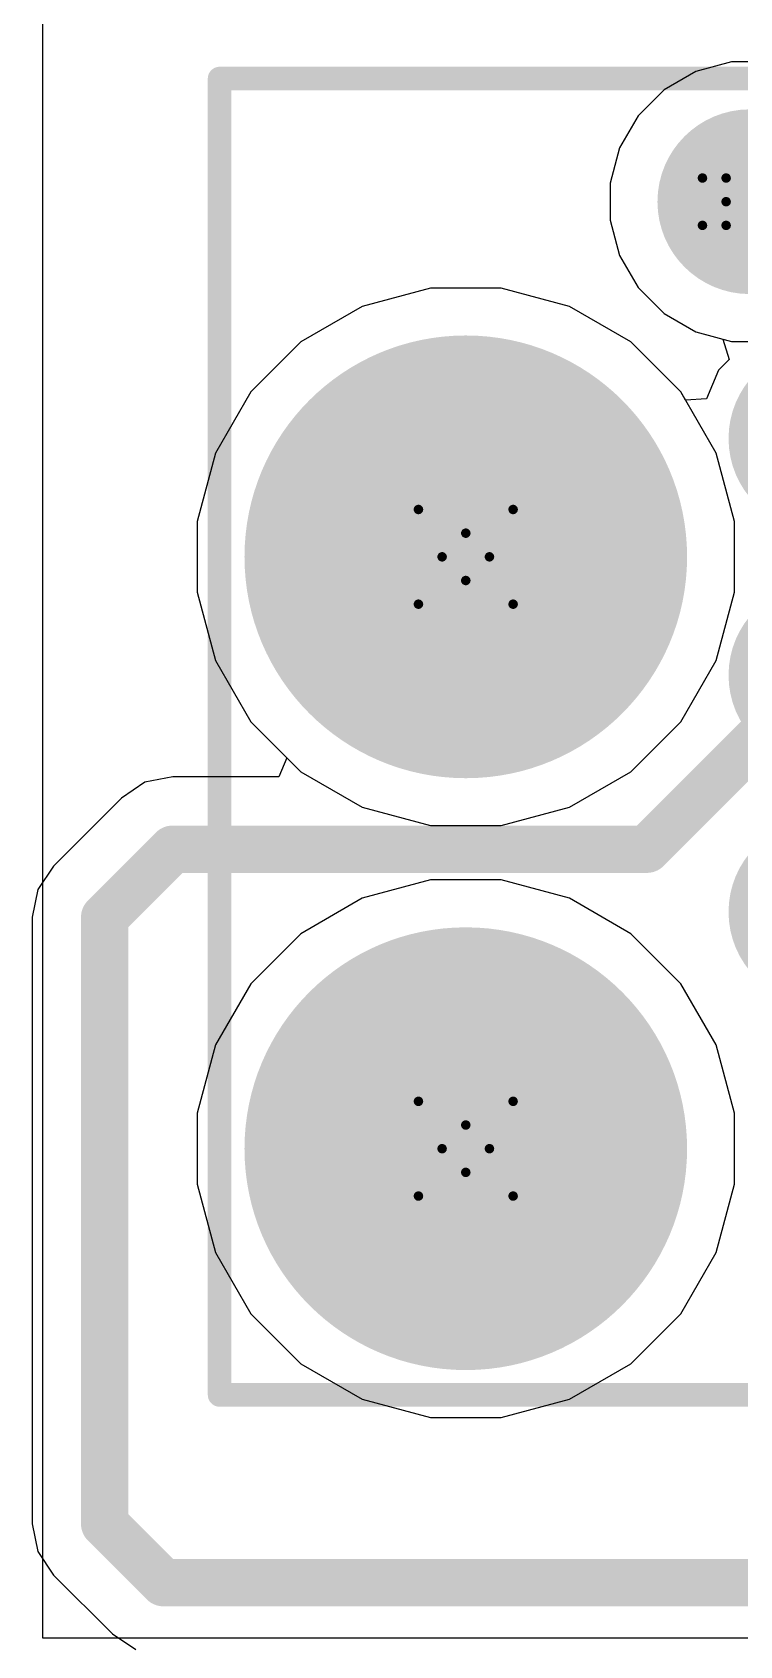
# Model space of a CAD drawing. Header units: inches. Extents: x -5 to 5258, y -4 to 5281.
# Drawn here: x 4.51 to 8.31, y 53.34 to 61.99 of the extents above; entities that cross this region are included whole.
import ezdxf

# ---------------------------------------------------------------- set-up
doc = ezdxf.new("R2010")
doc.units = ezdxf.units.IN
for name, color, linetype in [('Bottom Layer', 5, 'Continuous'), ('Bottom Solder', 6, 'Continuous'), ('Drill Drawing', 1, 'Continuous'), ('Pad Holes', 156, 'Continuous'), ('Top Layer', 1, 'Continuous'), ('Top Overlay', 2, 'Continuous'), ('Top Paste', 8, 'Continuous'), ('Top Solder', 216, 'Continuous')]:
    doc.layers.add(name, color=color, linetype=linetype)

# ---------------------------------------------------------------- blocks, each defined once
blk = doc.blocks.new('TC2030_IDC__111')
at = {"layer": 'Bottom Solder'}
h = blk.add_hatch(color=6, dxfattribs=at)
edge = h.paths.add_edge_path()
edge.add_arc((-2.54, 2.54), 0.1016, 0, 360)
h = blk.add_hatch(color=6, dxfattribs=at)
edge = h.paths.add_edge_path()
edge.add_arc((0.635, 2.54), 0.1016, 0, 360)
h = blk.add_hatch(color=6, dxfattribs=at)
edge = h.paths.add_edge_path()
edge.add_arc((2.54, 1.016), 0.1016, 0, 360)
h = blk.add_hatch(color=6, dxfattribs=at)
edge = h.paths.add_edge_path()
edge.add_arc((-2.54, 0), 0.1016, 0, 360)
h = blk.add_hatch(color=6, dxfattribs=at)
edge = h.paths.add_edge_path()
edge.add_arc((2.54, -1.016), 0.1016, 0, 360)
h = blk.add_hatch(color=6, dxfattribs=at)
edge = h.paths.add_edge_path()
edge.add_arc((-2.54, -2.54), 0.1016, 0, 360)
h = blk.add_hatch(color=6, dxfattribs=at)
edge = h.paths.add_edge_path()
edge.add_arc((0.635, -2.54), 0.1016, 0, 360)
at = {"layer": 'Pad Holes'}
h = blk.add_hatch(color=7, dxfattribs=at)
edge = h.paths.add_edge_path()
edge.add_arc((-2.54, 2.54), 1.1875, 0, 360)
h = blk.add_hatch(color=7, dxfattribs=at)
edge = h.paths.add_edge_path()
edge.add_arc((0.635, 2.54), 1.1875, 0, 360)
h = blk.add_hatch(color=7, dxfattribs=at)
edge = h.paths.add_edge_path()
edge.add_arc((2.54, 1.016), 0.4955, 0, 360)
h = blk.add_hatch(color=7, dxfattribs=at)
edge = h.paths.add_edge_path()
edge.add_arc((-2.54, 0), 0.4955, 0, 360)
h = blk.add_hatch(color=7, dxfattribs=at)
edge = h.paths.add_edge_path()
edge.add_arc((2.54, -1.016), 0.4955, 0, 360)
h = blk.add_hatch(color=7, dxfattribs=at)
edge = h.paths.add_edge_path()
edge.add_arc((-2.54, -2.54), 1.1875, 0, 360)
h = blk.add_hatch(color=7, dxfattribs=at)
edge = h.paths.add_edge_path()
edge.add_arc((0.635, -2.54), 1.1875, 0, 360)
at = {"layer": 'Top Layer'}
h = blk.add_hatch(color=1, dxfattribs=at)
edge = h.paths.add_edge_path()
edge.add_arc((-1.27, 0.635), 0.3935, 0, 360)
h = blk.add_hatch(color=1, dxfattribs=at)
edge = h.paths.add_edge_path()
edge.add_arc((0, 0.635), 0.3935, 0, 360)
h = blk.add_hatch(color=1, dxfattribs=at)
edge = h.paths.add_edge_path()
edge.add_arc((1.27, 0.635), 0.3935, 0, 360)
h = blk.add_hatch(color=1, dxfattribs=at)
edge = h.paths.add_edge_path()
edge.add_arc((-1.27, -0.635), 0.3935, 0, 360)
h = blk.add_hatch(color=1, dxfattribs=at)
edge = h.paths.add_edge_path()
edge.add_arc((-1.27, -0.635), 0.3935, 0, 360)
h = blk.add_hatch(color=1, dxfattribs=at)
edge = h.paths.add_edge_path()
edge.add_arc((0, -0.635), 0.3935, 0, 360)
h = blk.add_hatch(color=1, dxfattribs=at)
edge = h.paths.add_edge_path()
edge.add_arc((1.27, -0.635), 0.3935, 0, 360)
at = {"layer": 'Top Paste'}
h = blk.add_hatch(color=8, dxfattribs=at)
edge = h.paths.add_edge_path()
edge.add_arc((-1.27, 0.635), 0.3935, 0, 360)
h = blk.add_hatch(color=8, dxfattribs=at)
edge = h.paths.add_edge_path()
edge.add_arc((0, 0.635), 0.3935, 0, 360)
h = blk.add_hatch(color=8, dxfattribs=at)
edge = h.paths.add_edge_path()
edge.add_arc((1.27, 0.635), 0.3935, 0, 360)
h = blk.add_hatch(color=8, dxfattribs=at)
edge = h.paths.add_edge_path()
edge.add_arc((-1.27, -0.635), 0.3935, 0, 360)
h = blk.add_hatch(color=8, dxfattribs=at)
edge = h.paths.add_edge_path()
edge.add_arc((-1.27, -0.635), 0.3935, 0, 360)
h = blk.add_hatch(color=8, dxfattribs=at)
edge = h.paths.add_edge_path()
edge.add_arc((0, -0.635), 0.3935, 0, 360)
h = blk.add_hatch(color=8, dxfattribs=at)
edge = h.paths.add_edge_path()
edge.add_arc((1.27, -0.635), 0.3935, 0, 360)
at = {"layer": 'Top Solder'}
h = blk.add_hatch(color=216, dxfattribs=at)
edge = h.paths.add_edge_path()
edge.add_arc((-2.54, 2.54), 0.1016, 0, 360)
h = blk.add_hatch(color=216, dxfattribs=at)
edge = h.paths.add_edge_path()
edge.add_arc((0.635, 2.54), 0.1016, 0, 360)
h = blk.add_hatch(color=216, dxfattribs=at)
edge = h.paths.add_edge_path()
edge.add_arc((-1.27, 0.635), 0.4951, 0, 360)
h = blk.add_hatch(color=216, dxfattribs=at)
edge = h.paths.add_edge_path()
edge.add_arc((0, 0.635), 0.4951, 0, 360)
h = blk.add_hatch(color=216, dxfattribs=at)
edge = h.paths.add_edge_path()
edge.add_arc((1.27, 0.635), 0.4951, 0, 360)
h = blk.add_hatch(color=216, dxfattribs=at)
edge = h.paths.add_edge_path()
edge.add_arc((2.54, 1.016), 0.1016, 0, 360)
h = blk.add_hatch(color=216, dxfattribs=at)
edge = h.paths.add_edge_path()
edge.add_arc((-2.54, 0), 0.1016, 0, 360)
h = blk.add_hatch(color=216, dxfattribs=at)
edge = h.paths.add_edge_path()
edge.add_arc((-1.27, -0.635), 0.4951, 0, 360)
h = blk.add_hatch(color=216, dxfattribs=at)
edge = h.paths.add_edge_path()
edge.add_arc((-1.27, -0.635), 0.4951, 0, 360)
h = blk.add_hatch(color=216, dxfattribs=at)
edge = h.paths.add_edge_path()
edge.add_arc((0, -0.635), 0.4951, 0, 360)
h = blk.add_hatch(color=216, dxfattribs=at)
edge = h.paths.add_edge_path()
edge.add_arc((1.27, -0.635), 0.4951, 0, 360)
h = blk.add_hatch(color=216, dxfattribs=at)
edge = h.paths.add_edge_path()
edge.add_arc((2.54, -1.016), 0.1016, 0, 360)
h = blk.add_hatch(color=216, dxfattribs=at)
edge = h.paths.add_edge_path()
edge.add_arc((-2.54, -2.54), 0.1016, 0, 360)
h = blk.add_hatch(color=216, dxfattribs=at)
edge = h.paths.add_edge_path()
edge.add_arc((0.635, -2.54), 0.1016, 0, 360)
at = {"layer": 'Top Overlay'}
for points in [[(-3.8608, 3.8608, 0.127, 0.127, 0), (-3.8608, -3.8608, 0.127, 0.127, 0)], [(-3.8608, 3.8608, 0.127, 0.127, 0), (3.2004, 3.8608, 0.127, 0.127, 0)], [(3.2004, 3.8608, 0.127, 0.127, 0), (3.2004, -3.8608, 0.127, 0.127, 0)], [(-1.27, -1.1684, 0.127, 0.127, 0), (-1.397, -1.2954, 0.127, 0.127, 0)], [(-1.27, -1.1684, 0.127, 0.127, 0), (-1.143, -1.2954, 0.127, 0.127, 0)], [(-1.397, -1.2954, 0.127, 0.127, 0), (-1.143, -1.2954, 0.127, 0.127, 0)], [(-3.8608, -3.8608, 0.127, 0.127, 0), (3.2004, -3.8608, 0.127, 0.127, 0)]]:
    blk.add_lwpolyline(points, format="xyseb", dxfattribs=at)
for points in [[(-3.8925, 3.8608, 0.0635, 0.0635, 1), (-3.8291, 3.8608, 0.0635, 0.0635, 1)], [(-3.8925, 3.8608, 0.0635, 0.0635, 1), (-3.8291, 3.8608, 0.0635, 0.0635, 1)], [(3.1686, 3.8608, 0.0635, 0.0635, 1), (3.2321, 3.8608, 0.0635, 0.0635, 1)], [(3.1686, 3.8608, 0.0635, 0.0635, 1), (3.2321, 3.8608, 0.0635, 0.0635, 1)], [(-1.3017, -1.1684, 0.0635, 0.0635, 1), (-1.2383, -1.1684, 0.0635, 0.0635, 1)], [(-1.3017, -1.1684, 0.0635, 0.0635, 1), (-1.2383, -1.1684, 0.0635, 0.0635, 1)], [(-1.4287, -1.2954, 0.0635, 0.0635, 1), (-1.3653, -1.2954, 0.0635, 0.0635, 1)], [(-1.4287, -1.2954, 0.0635, 0.0635, 1), (-1.3653, -1.2954, 0.0635, 0.0635, 1)], [(-1.1748, -1.2954, 0.0635, 0.0635, 1), (-1.1113, -1.2954, 0.0635, 0.0635, 1)], [(-1.1748, -1.2954, 0.0635, 0.0635, 1), (-1.1113, -1.2954, 0.0635, 0.0635, 1)], [(-3.8925, -3.8608, 0.0635, 0.0635, 1), (-3.8291, -3.8608, 0.0635, 0.0635, 1)], [(-3.8925, -3.8608, 0.0635, 0.0635, 1), (-3.8291, -3.8608, 0.0635, 0.0635, 1)], [(3.1686, -3.8608, 0.0635, 0.0635, 1), (3.2321, -3.8608, 0.0635, 0.0635, 1)], [(3.1686, -3.8608, 0.0635, 0.0635, 1), (3.2321, -3.8608, 0.0635, 0.0635, 1)]]:
    blk.add_lwpolyline(points, format="xyseb", close=True, dxfattribs=at)

msp = doc.modelspace()

# ---------------------------------------------------------------- linework, layer by layer
at = {"layer": 'Bottom Layer'}
for p, q in [((4.572, 53.3779), (4.572, 75.876)), ((8.2663, 61.8327), (8.0757, 61.7816)), ((8.4636, 61.8327), (8.2663, 61.8327)), ((8.0757, 61.7816), (7.9048, 61.6829)), ((7.9048, 61.6829), (7.7652, 61.5434)), ((7.7652, 61.5434), (7.6666, 61.3725)), ((7.6666, 61.3725), (7.6155, 61.1819)), ((7.6155, 61.1819), (7.6155, 60.9845)), ((7.6155, 60.9845), (7.6666, 60.7939)), ((7.6666, 60.7939), (7.7652, 60.623)), ((6.6512, 60.6197), (6.2846, 60.5215)), ((7.0308, 60.6197), (6.6512, 60.6197)), ((7.3974, 60.5215), (7.0308, 60.6197)), ((7.7652, 60.623), (7.9048, 60.4835)), ((6.2846, 60.5215), (5.9559, 60.3317)), ((7.7261, 60.3317), (7.3974, 60.5215)), ((7.9048, 60.4835), (8.0757, 60.3848)), ((5.9559, 60.3317), (5.6875, 60.0633)), ((7.9945, 60.0633), (7.7261, 60.3317)), ((8.0757, 60.3848), (8.2663, 60.3337)), ((8.2663, 60.3337), (8.4636, 60.3337)), ((5.6875, 60.0633), (5.4977, 59.7346)), ((8.1842, 59.7346), (7.9945, 60.0633)), ((5.4977, 59.7346), (5.3995, 59.368)), ((8.2825, 59.368), (8.1842, 59.7346)), ((5.3995, 59.368), (5.3995, 58.9884)), ((8.2825, 58.9884), (8.2825, 59.368)), ((5.3995, 58.9884), (5.4977, 58.6218)), ((8.1842, 58.6218), (8.2825, 58.9884)), ((5.4977, 58.6218), (5.6875, 58.2931)), ((7.9945, 58.2931), (8.1842, 58.6218)), ((5.6875, 58.2931), (5.9559, 58.0247)), ((7.7261, 58.0247), (7.9945, 58.2931)), ((5.9559, 58.0247), (6.2846, 57.8349)), ((7.3974, 57.8349), (7.7261, 58.0247)), ((6.2846, 57.8349), (6.6512, 57.7367)), ((7.0308, 57.7367), (7.3974, 57.8349)), ((6.6512, 57.7367), (7.0308, 57.7367)), ((6.6512, 57.4447), (6.2846, 57.3465)), ((7.0308, 57.4447), (6.6512, 57.4447)), ((7.3974, 57.3465), (7.0308, 57.4447)), ((6.2846, 57.3465), (5.9559, 57.1567)), ((7.7261, 57.1567), (7.3974, 57.3465)), ((5.9559, 57.1567), (5.6875, 56.8883)), ((7.9945, 56.8883), (7.7261, 57.1567)), ((5.6875, 56.8883), (5.4977, 56.5596)), ((8.1842, 56.5596), (7.9945, 56.8883)), ((5.4977, 56.5596), (5.3995, 56.193)), ((8.2825, 56.193), (8.1842, 56.5596)), ((5.3995, 56.193), (5.3995, 55.8134)), ((8.2825, 55.8134), (8.2825, 56.193)), ((5.3995, 55.8134), (5.4977, 55.4468)), ((8.1842, 55.4468), (8.2825, 55.8134)), ((5.4977, 55.4468), (5.6875, 55.1181)), ((7.9945, 55.1181), (8.1842, 55.4468)), ((5.6875, 55.1181), (5.9559, 54.8497)), ((7.7261, 54.8497), (7.9945, 55.1181)), ((5.9559, 54.8497), (6.2846, 54.6599)), ((7.3974, 54.6599), (7.7261, 54.8497)), ((6.2846, 54.6599), (6.6512, 54.5617)), ((7.0308, 54.5617), (7.3974, 54.6599)), ((6.6512, 54.5617), (7.0308, 54.5617)), ((8.9413, 53.3779), (4.572, 53.3779))]:
    msp.add_line(p, q, dxfattribs=at)
at = {"layer": 'Drill Drawing'}
for points in [[(8.238, 61.2102, 0.0508, 0.0508, 0), (8.365, 61.3372, 0.0508, 0.0508, 0)], [(8.111, 61.2102, 0.0508, 0.0508, 0), (8.238, 61.0832, 0.0508, 0.0508, 0)], [(8.111, 61.2102, 0.0508, 0.0508, 0), (8.238, 61.2102, 0.0508, 0.0508, 0)], [(8.111, 60.9562, 0.0508, 0.0508, 0), (8.238, 61.0832, 0.0508, 0.0508, 0)], [(8.111, 60.9562, 0.0508, 0.0508, 0), (8.238, 60.9562, 0.0508, 0.0508, 0)], [(8.238, 60.9562, 0.0508, 0.0508, 0), (8.365, 60.8292, 0.0508, 0.0508, 0)], [(6.587, 59.4322, 0.0508, 0.0508, 0), (6.841, 59.3052, 0.0508, 0.0508, 0)], [(6.587, 59.4322, 0.0508, 0.0508, 0), (6.714, 59.1782, 0.0508, 0.0508, 0)], [(6.841, 59.3052, 0.0508, 0.0508, 0), (7.095, 59.4322, 0.0508, 0.0508, 0)], [(6.968, 59.1782, 0.0508, 0.0508, 0), (7.095, 59.4322, 0.0508, 0.0508, 0)], [(6.587, 58.9242, 0.0508, 0.0508, 0), (6.714, 59.1782, 0.0508, 0.0508, 0)], [(6.968, 59.1782, 0.0508, 0.0508, 0), (7.095, 58.9242, 0.0508, 0.0508, 0)], [(6.587, 58.9242, 0.0508, 0.0508, 0), (6.841, 59.0512, 0.0508, 0.0508, 0)], [(6.841, 59.0512, 0.0508, 0.0508, 0), (7.095, 58.9242, 0.0508, 0.0508, 0)], [(6.587, 56.2572, 0.0508, 0.0508, 0), (6.841, 56.1302, 0.0508, 0.0508, 0)], [(6.587, 56.2572, 0.0508, 0.0508, 0), (6.714, 56.0032, 0.0508, 0.0508, 0)], [(6.841, 56.1302, 0.0508, 0.0508, 0), (7.095, 56.2572, 0.0508, 0.0508, 0)], [(6.968, 56.0032, 0.0508, 0.0508, 0), (7.095, 56.2572, 0.0508, 0.0508, 0)], [(6.587, 55.7492, 0.0508, 0.0508, 0), (6.714, 56.0032, 0.0508, 0.0508, 0)], [(6.968, 56.0032, 0.0508, 0.0508, 0), (7.095, 55.7492, 0.0508, 0.0508, 0)], [(6.587, 55.7492, 0.0508, 0.0508, 0), (6.841, 55.8762, 0.0508, 0.0508, 0)], [(6.841, 55.8762, 0.0508, 0.0508, 0), (7.095, 55.7492, 0.0508, 0.0508, 0)]]:
    msp.add_lwpolyline(points, format="xyseb", dxfattribs=at)
for points in [[(8.0983, 61.2102, 0.0254, 0.0254, 1), (8.1237, 61.2102, 0.0254, 0.0254, 1)], [(8.0983, 61.2102, 0.0254, 0.0254, 1), (8.1237, 61.2102, 0.0254, 0.0254, 1)], [(8.2253, 61.2102, 0.0254, 0.0254, 1), (8.2507, 61.2102, 0.0254, 0.0254, 1)], [(8.2253, 61.2102, 0.0254, 0.0254, 1), (8.2507, 61.2102, 0.0254, 0.0254, 1)], [(8.2253, 61.0832, 0.0254, 0.0254, 1), (8.2507, 61.0832, 0.0254, 0.0254, 1)], [(8.2253, 61.0832, 0.0254, 0.0254, 1), (8.2507, 61.0832, 0.0254, 0.0254, 1)], [(8.0983, 60.9562, 0.0254, 0.0254, 1), (8.1237, 60.9562, 0.0254, 0.0254, 1)], [(8.0983, 60.9562, 0.0254, 0.0254, 1), (8.1237, 60.9562, 0.0254, 0.0254, 1)], [(8.2253, 60.9562, 0.0254, 0.0254, 1), (8.2507, 60.9562, 0.0254, 0.0254, 1)], [(8.2253, 60.9562, 0.0254, 0.0254, 1), (8.2507, 60.9562, 0.0254, 0.0254, 1)], [(6.5743, 59.4322, 0.0254, 0.0254, 1), (6.5997, 59.4322, 0.0254, 0.0254, 1)], [(6.5743, 59.4322, 0.0254, 0.0254, 1), (6.5997, 59.4322, 0.0254, 0.0254, 1)], [(7.0823, 59.4322, 0.0254, 0.0254, 1), (7.1077, 59.4322, 0.0254, 0.0254, 1)], [(7.0823, 59.4322, 0.0254, 0.0254, 1), (7.1077, 59.4322, 0.0254, 0.0254, 1)], [(6.8283, 59.3052, 0.0254, 0.0254, 1), (6.8537, 59.3052, 0.0254, 0.0254, 1)], [(6.8283, 59.3052, 0.0254, 0.0254, 1), (6.8537, 59.3052, 0.0254, 0.0254, 1)], [(6.7013, 59.1782, 0.0254, 0.0254, 1), (6.7267, 59.1782, 0.0254, 0.0254, 1)], [(6.7013, 59.1782, 0.0254, 0.0254, 1), (6.7267, 59.1782, 0.0254, 0.0254, 1)], [(6.9553, 59.1782, 0.0254, 0.0254, 1), (6.9807, 59.1782, 0.0254, 0.0254, 1)], [(6.9553, 59.1782, 0.0254, 0.0254, 1), (6.9807, 59.1782, 0.0254, 0.0254, 1)], [(6.8283, 59.0512, 0.0254, 0.0254, 1), (6.8537, 59.0512, 0.0254, 0.0254, 1)], [(6.8283, 59.0512, 0.0254, 0.0254, 1), (6.8537, 59.0512, 0.0254, 0.0254, 1)], [(6.5743, 58.9242, 0.0254, 0.0254, 1), (6.5997, 58.9242, 0.0254, 0.0254, 1)], [(6.5743, 58.9242, 0.0254, 0.0254, 1), (6.5997, 58.9242, 0.0254, 0.0254, 1)], [(7.0823, 58.9242, 0.0254, 0.0254, 1), (7.1077, 58.9242, 0.0254, 0.0254, 1)], [(7.0823, 58.9242, 0.0254, 0.0254, 1), (7.1077, 58.9242, 0.0254, 0.0254, 1)], [(6.5743, 56.2572, 0.0254, 0.0254, 1), (6.5997, 56.2572, 0.0254, 0.0254, 1)], [(6.5743, 56.2572, 0.0254, 0.0254, 1), (6.5997, 56.2572, 0.0254, 0.0254, 1)], [(7.0823, 56.2572, 0.0254, 0.0254, 1), (7.1077, 56.2572, 0.0254, 0.0254, 1)], [(7.0823, 56.2572, 0.0254, 0.0254, 1), (7.1077, 56.2572, 0.0254, 0.0254, 1)], [(6.8283, 56.1302, 0.0254, 0.0254, 1), (6.8537, 56.1302, 0.0254, 0.0254, 1)], [(6.8283, 56.1302, 0.0254, 0.0254, 1), (6.8537, 56.1302, 0.0254, 0.0254, 1)], [(6.7013, 56.0032, 0.0254, 0.0254, 1), (6.7267, 56.0032, 0.0254, 0.0254, 1)], [(6.7013, 56.0032, 0.0254, 0.0254, 1), (6.7267, 56.0032, 0.0254, 0.0254, 1)], [(6.9553, 56.0032, 0.0254, 0.0254, 1), (6.9807, 56.0032, 0.0254, 0.0254, 1)], [(6.9553, 56.0032, 0.0254, 0.0254, 1), (6.9807, 56.0032, 0.0254, 0.0254, 1)], [(6.8283, 55.8762, 0.0254, 0.0254, 1), (6.8537, 55.8762, 0.0254, 0.0254, 1)], [(6.8283, 55.8762, 0.0254, 0.0254, 1), (6.8537, 55.8762, 0.0254, 0.0254, 1)], [(6.5743, 55.7492, 0.0254, 0.0254, 1), (6.5997, 55.7492, 0.0254, 0.0254, 1)], [(6.5743, 55.7492, 0.0254, 0.0254, 1), (6.5997, 55.7492, 0.0254, 0.0254, 1)], [(7.0823, 55.7492, 0.0254, 0.0254, 1), (7.1077, 55.7492, 0.0254, 0.0254, 1)], [(7.0823, 55.7492, 0.0254, 0.0254, 1), (7.1077, 55.7492, 0.0254, 0.0254, 1)]]:
    msp.add_lwpolyline(points, format="xyseb", close=True, dxfattribs=at)
at = {"layer": 'Top Layer'}
for p, q in [((8.2663, 61.8327), (8.0757, 61.7816)), ((8.4636, 61.8327), (8.2663, 61.8327)), ((8.0757, 61.7816), (7.9048, 61.6829)), ((7.9048, 61.6829), (7.7652, 61.5434)), ((7.7652, 61.5434), (7.6666, 61.3725)), ((7.6666, 61.3725), (7.6155, 61.1819)), ((7.6155, 61.1819), (7.6155, 60.9845)), ((7.6155, 60.9845), (7.6666, 60.7939)), ((7.6666, 60.7939), (7.7652, 60.623)), ((6.6512, 60.6197), (6.2846, 60.5215)), ((7.0308, 60.6197), (6.6512, 60.6197)), ((7.3974, 60.5215), (7.0308, 60.6197)), ((7.7652, 60.623), (7.9048, 60.4835)), ((6.2846, 60.5215), (5.9559, 60.3317)), ((7.7261, 60.3317), (7.3974, 60.5215)), ((7.9048, 60.4835), (8.0757, 60.3848)), ((5.9559, 60.3317), (5.6875, 60.0633)), ((7.9945, 60.0633), (7.7261, 60.3317)), ((8.0757, 60.3848), (8.2196, 60.3462)), ((8.2196, 60.3462), (8.2546, 60.2375)), ((8.1971, 60.18), (8.1333, 60.026)), ((8.2546, 60.2375), (8.1971, 60.18)), ((5.6875, 60.0633), (5.4977, 59.7346)), ((8.0202, 60.0186), (7.9945, 60.0633)), ((8.1333, 60.026), (8.0202, 60.0186)), ((5.4977, 59.7346), (5.3995, 59.368)), ((5.3995, 59.368), (5.3995, 58.9884)), ((5.3995, 58.9884), (5.4977, 58.6218)), ((5.4977, 58.6218), (5.6875, 58.2931)), ((5.6875, 58.2931), (5.8808, 58.0998)), ((5.8808, 58.0998), (5.8387, 57.9982)), ((5.2682, 57.9982), (5.1196, 57.9686)), ((5.8387, 57.9982), (5.2682, 57.9982)), ((5.1196, 57.9686), (4.9935, 57.8844)), ((4.9935, 57.8844), (4.6285, 57.5193)), ((4.6285, 57.5193), (4.5443, 57.3933)), ((4.5443, 57.3933), (4.5147, 57.2447)), ((4.5147, 57.2447), (4.5147, 53.991)), ((4.5147, 53.991), (4.5443, 53.8424)), ((4.5443, 53.8424), (4.6285, 53.7163)), ((4.6285, 53.7163), (4.9444, 53.4004)), ((4.9444, 53.4004), (5.0704, 53.3162))]:
    msp.add_line(p, q, dxfattribs=at)
for points in [[(7.8125, 57.6097, 0.254, 0.254, 0), (8.746, 58.5432, 0.254, 0.254, 0)], [(4.9032, 57.2447, 0.254, 0.254, 0), (5.2682, 57.6097, 0.254, 0.254, 0)], [(5.2682, 57.6097, 0.254, 0.254, 0), (7.8125, 57.6097, 0.254, 0.254, 0)], [(4.9032, 53.991, 0.254, 0.254, 0), (4.9032, 57.2447, 0.254, 0.254, 0)], [(4.9032, 53.991, 0.254, 0.254, 0), (5.2191, 53.6751, 0.254, 0.254, 0)], [(5.2191, 53.6751, 0.254, 0.254, 0), (16.0359, 53.6751, 0.254, 0.254, 0)]]:
    msp.add_lwpolyline(points, format="xyseb", dxfattribs=at)
for points in [[(5.2047, 57.6097, 0.127, 0.127, 1), (5.3317, 57.6097, 0.127, 0.127, 1)], [(5.2047, 57.6097, 0.127, 0.127, 1), (5.3317, 57.6097, 0.127, 0.127, 1)], [(7.749, 57.6097, 0.127, 0.127, 1), (7.876, 57.6097, 0.127, 0.127, 1)], [(7.749, 57.6097, 0.127, 0.127, 1), (7.876, 57.6097, 0.127, 0.127, 1)], [(4.8397, 57.2447, 0.127, 0.127, 1), (4.9667, 57.2447, 0.127, 0.127, 1)], [(4.8397, 57.2447, 0.127, 0.127, 1), (4.9667, 57.2447, 0.127, 0.127, 1)], [(4.8397, 53.991, 0.127, 0.127, 1), (4.9667, 53.991, 0.127, 0.127, 1)], [(4.8397, 53.991, 0.127, 0.127, 1), (4.9667, 53.991, 0.127, 0.127, 1)], [(5.1556, 53.6751, 0.127, 0.127, 1), (5.2826, 53.6751, 0.127, 0.127, 1)], [(5.1556, 53.6751, 0.127, 0.127, 1), (5.2826, 53.6751, 0.127, 0.127, 1)]]:
    msp.add_lwpolyline(points, format="xyseb", close=True, dxfattribs=at)

# ---------------------------------------------------------------- block references
at = {"rotation": 90}
msp.add_blockref('TC2030_IDC__111', (9.381, 58.5432), dxfattribs=at)

doc.saveas('drawing.dxf')
